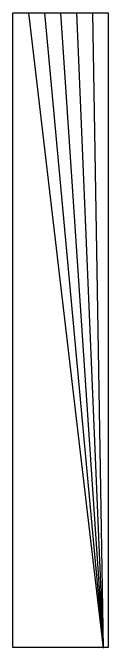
# Model space of a CAD drawing. Header units: millimetres. Extents: x -0.6 to 49.6, y -2.8 to 26.8.
# Drawn here: x 23.21 to 23.51, y 7.685 to 9.685 of the extents above; entities that cross this region are included whole.
import ezdxf
from ezdxf.enums import TextEntityAlignment as Align

# ---------------------------------------------------------------- set-up
doc = ezdxf.new("R2010")
doc.units = ezdxf.units.MM
doc.layers.add('ABY_Ouverture', color=124, linetype='Continuous')

# ---------------------------------------------------------------- blocks, each defined once
blk = doc.blocks.new('VOL_ABY_B3_VOL01')
for p, q in [((-50, -15), (-50, 0)), ((-50, 0), (50, 0)), ((50, 0), (50, -12)), ((50, -2.5), (-50.1, -14.22)), ((50, -2.5), (-50.1, -14.22)), ((50, -5), (-50.08, -14.22)), ((50, -5), (-50.08, -14.22)), ((50, -7.5), (-50.06, -14.22)), ((50, -7.5), (-50.06, -14.22)), ((50, -10), (-50.04, -14.22)), ((50, -10), (-50.04, -14.22)), ((-50, -15), (-50, -12)), ((50, -12), (50, -15)), ((50, -12.5), (-50.02, -14.22)), ((50, -12.5), (-50.02, -14.22)), ((50, -15), (-50, -15))]:
    blk.add_line(p, q)
at = {"color": 0, "linetype": 'ByBlock', "lineweight": -2}
for tag, flags, p in [('PROFONDEUR', 5, (0, -1.07)), ('ALTITUDE', 13, (0, -0.53)), ('LARGEUR', 5, (0, -0.8)), ('SSSC', 5, (0, -0.26)), ('HAUTEUR', 5, (0, -1.34)), ('EQMUR', 9, (0, -1.88)), ('EQOUV', 9, (0, -2.16)), ('EQFAC', 9, (0, -1.61)), ('ANNEE_REN', 1, (0, -3.01)), ('NUMCOMP', 9, (0, -2.71)), ('QTE', 9, (0, -2.44))]:
    blk.add_attdef(tag, text='', height=0.25, dxfattribs=dict(at, flags=flags)).set_placement(p, align=Align.MIDDLE)
for tag, flags, p in [('DATE_ETAT', 1, (0, -3.57)), ('DUREE_VIE', 9, (-0.02, -3.87)), ('ETAT', 9, (0, -3.3))]:
    blk.add_attdef(tag, text='', height=0.25, rotation=360, dxfattribs=dict(flags=flags)).set_placement(p, align=Align.MIDDLE_CENTER)

msp = doc.modelspace()

# ---------------------------------------------------------------- block references
at = {"layer": 'ABY_Ouverture', "xscale": 0.01998002082109451, "yscale": 0.01998002082109451, "rotation": 90}
msp.add_blockref('VOL_ABY_B3_VOL01', (23.21, 8.6861, 6.93), dxfattribs=at)

doc.saveas('drawing.dxf')
